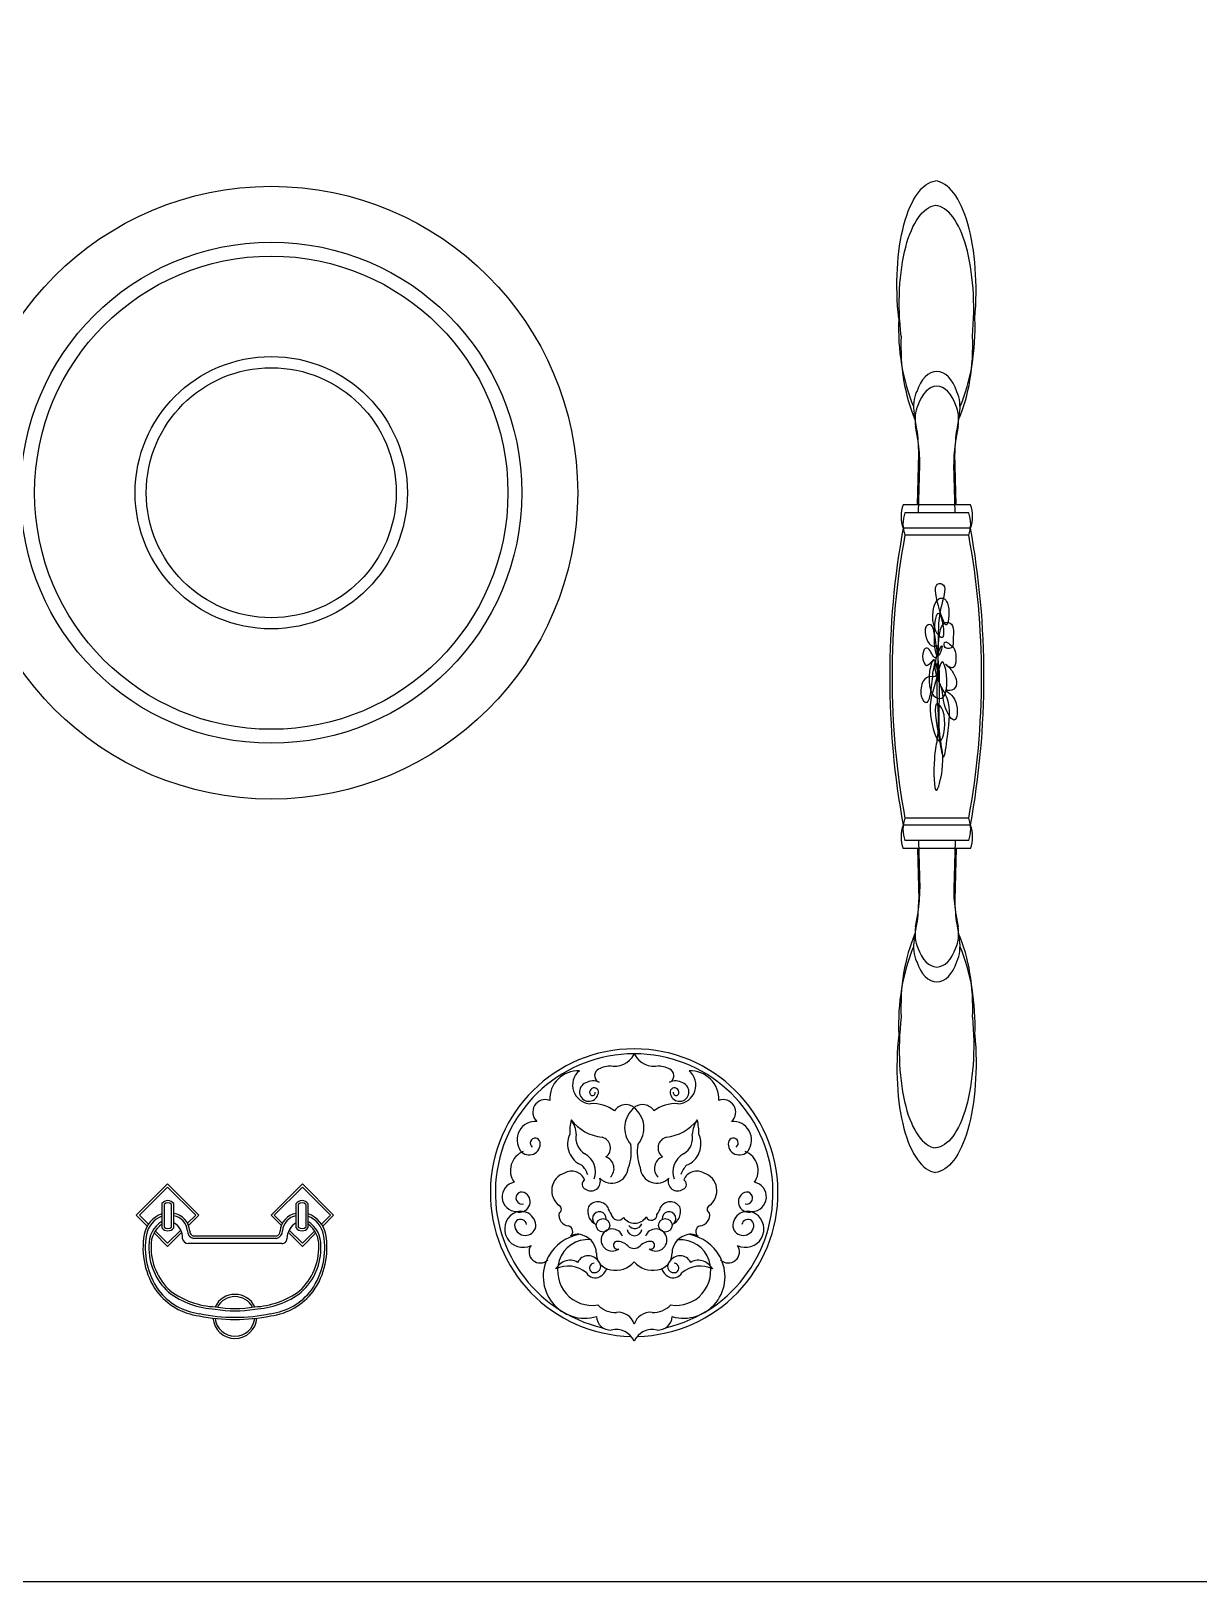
# Model space of a CAD drawing. Header units: millimetres. Extents: x -159345 to -158169, y -77510 to -76933.
# Drawn here: x -159238.9 to -159029.7, y -77510.4 to -77232.6 of the extents above; entities that cross this region are included whole.
import ezdxf

# ---------------------------------------------------------------- set-up
doc = ezdxf.new("R2010")
doc.units = ezdxf.units.MM
doc.header["$LTSCALE"] = 2
doc.header["$MEASUREMENT"] = 0
doc.layers.get('0').update_dxf_attribs({"linetype": 'CONTINUOUS'})
doc.layers.add('图库', color=1, linetype='CONTINUOUS')
doc.layers.add('标注', color=7, linetype='CONTINUOUS', lineweight=25)

# ---------------------------------------------------------------- blocks, each defined once
blk = doc.blocks.new('ytuytu')
at = {"extrusion": (-0.816497, 2e-16, 0.57735)}
for p, q in [((-152700.1, -81655.92, -4.57), (-152699.85, -81646.76, -4.21)), ((-152693.13, -81655.92, 5.29), (-152693.38, -81646.76, 4.93)), ((-152699.89, -81657.39, -4.27), (-152699.65, -81648.69, -3.93)), ((-152693.34, -81657.39, 4.99), (-152693.59, -81648.69, 4.64)), ((-152690.6, -81655.92, 8.87), (-152702.64, -81655.92, -8.15)), ((-152690.9, -81657.39, 8.44), (-152702.33, -81657.39, -7.73)), ((-152690.6, -81660.12, 8.87), (-152702.64, -81660.12, -8.15)), ((-152690.9, -81661.38, 8.44), (-152702.33, -81661.38, -7.73)), ((-152690.6, -81713.32, 8.87), (-152702.64, -81713.32, -8.15)), ((-152690.9, -81712.06, 8.44), (-152702.33, -81712.06, -7.73)), ((-152690.9, -81716.05, 8.44), (-152702.33, -81716.05, -7.73)), ((-152699.89, -81716.05, -4.27), (-152699.65, -81724.76, -3.93)), ((-152693.34, -81716.05, 4.99), (-152693.59, -81724.76, 4.64)), ((-152690.6, -81717.52, 8.87), (-152702.64, -81717.52, -8.15)), ((-152700.1, -81717.52, -4.57), (-152699.85, -81726.68, -4.21)), ((-152693.13, -81717.52, 5.29), (-152693.38, -81726.68, 4.93))]:
    blk.add_line(p, q, dxfattribs=at)
for centre, radius, start, end in [((81624.38, -88147.82, 124676.47), 23.18, 265.5402, 306.9799), ((81624.38, -88170.46, 124676.47), 23.18, 53.0201, 94.4598), ((81627.53, -88148.31, 124676.47), 21.97, 265.2674, 306.7578), ((81627.53, -88169.97, 124676.47), 21.97, 53.2422, 94.7326), ((81639.23, -88159.14, 124676.47), 7.19, 119.59, 240.41), ((81638.33, -88162.14, 124676.47), 4.2, 230.8778, 287.6437), ((81641.41, -88159.14, 124676.47), 6.71, 118.9979, 241.0021), ((81638.33, -88156.14, 124676.47), 4.2, 72.3563, 129.1222), ((81640.68, -88161.92, 124676.47), 3.99, 230.8778, 287.6437), ((81640.68, -88156.36, 124676.47), 3.99, 72.3563, 129.1222), ((81659.56, -88228.89, 124676.47), 65.84, 105.1217, 107.6437), ((81659.56, -88089.4, 124676.47), 65.84, 252.3563, 254.8783), ((81660.85, -88225.33, 124676.47), 62.55, 105.1217, 107.6437), ((81646.76, -88181.54, 124676.47), 16.8, 90, 105.1217), ((81646.76, -88136.74, 124676.47), 16.8, 254.8783, 270), ((81660.85, -88092.95, 124676.47), 62.55, 252.3563, 254.8783), ((81648.69, -88180.35, 124676.47), 15.96, 90, 105.1217), ((81648.69, -88137.93, 124676.47), 15.96, 254.8783, 270), ((81658.02, -88166.54, 124676.47), 3.68, 235.2169, 304.7831), ((81659.39, -88166.17, 124676.47), 3.5, 235.2169, 304.7831), ((81659.39, -88152.11, 124676.47), 3.5, 55.2169, 124.7831), ((81658.02, -88151.74, 124676.47), 3.68, 55.2169, 124.7831), ((81686.72, -88087.43, 124676.47), 86.33, 252.0547, 287.9453), ((81686.72, -88230.85, 124676.47), 86.33, 72.0547, 107.9453), ((81686.72, -88090.57, 124676.47), 82.46, 252.1035, 287.8965), ((81686.72, -88227.71, 124676.47), 82.46, 72.1035, 107.8965), ((81715.42, -88166.54, 124676.47), 3.68, 235.2169, 304.7831), ((81714.06, -88166.17, 124676.47), 3.5, 235.2169, 304.7831), ((81714.06, -88152.11, 124676.47), 3.5, 55.2169, 124.7831), ((81715.42, -88151.74, 124676.47), 3.68, 55.2169, 124.7831), ((81724.76, -88180.35, 124676.47), 15.96, 74.8783, 90), ((81724.76, -88137.93, 124676.47), 15.96, 270, 285.1217), ((81726.68, -88181.54, 124676.47), 16.8, 74.8783, 90), ((81726.68, -88136.74, 124676.47), 16.8, 270, 285.1217), ((81712.6, -88225.33, 124676.47), 62.55, 72.3563, 74.8783), ((81712.6, -88092.95, 124676.47), 62.55, 285.1217, 287.6437), ((81745.92, -88148.31, 124676.47), 21.97, 233.2422, 274.7326), ((81713.89, -88228.89, 124676.47), 65.84, 72.3563, 74.8783), ((81732.77, -88161.92, 124676.47), 3.99, 252.3563, 309.1222), ((81732.77, -88156.36, 124676.47), 3.99, 50.8778, 107.6437), ((81713.89, -88089.4, 124676.47), 65.84, 285.1217, 287.6437), ((81745.92, -88169.97, 124676.47), 21.97, 85.2674, 126.7578), ((81749.06, -88147.82, 124676.47), 23.18, 233.0201, 274.4598), ((81735.12, -88162.14, 124676.47), 4.2, 252.3563, 309.1222), ((81732.03, -88159.14, 124676.47), 6.71, 298.9979, 61.0021), ((81735.12, -88156.14, 124676.47), 4.2, 50.8778, 107.6437), ((81749.06, -88170.46, 124676.47), 23.18, 85.5402, 126.9799), ((81734.22, -88159.14, 124676.47), 7.19, 299.59, 60.41)]:
    blk.add_arc(centre, radius, start, end, dxfattribs=at)
at = {"extrusion": (0.816497, -9.71445e-17, -0.57735)}
blk.add_ellipse((-152695.3, -81619.43, 2.23), major_axis=(2.05, -21.42, 2.9), ratio=0.663724, start_param=1.533859, end_param=3.199513, dxfattribs=at)
at = {"extrusion": (-0.816497, 2.08167e-16, 0.57735)}
blk.add_ellipse((-152698.02, -81619.73, -1.62), major_axis=(-1.52, -21.76, -2.15), ratio=0.66021, start_param=1.519677, end_param=3.186561, dxfattribs=at)
at = {"extrusion": (0.816497, -6.93889e-17, -0.57735)}
blk.add_ellipse((-152695.3, -81622.68, 2.23), major_axis=(2.04, -20.29, 2.88), ratio=0.664276, start_param=1.536354, end_param=3.202008, dxfattribs=at)
at = {"extrusion": (-0.816497, 2.35922e-16, 0.57735)}
blk.add_ellipse((-152698.02, -81622.97, -1.62), major_axis=(-1.53, -20.62, -2.17), ratio=0.660828, start_param=1.522226, end_param=3.18911, dxfattribs=at)
at = {"extrusion": (-0.816497, 1.38778e-16, 0.57735)}
blk.add_ellipse((-152695.3, -81750.77, 2.23), major_axis=(-2.04, -20.29, -2.88), ratio=0.664276, start_param=4.677946, end_param=6.3436, dxfattribs=at)
at = {"extrusion": (0.816497, -1.59595e-16, -0.57735)}
blk.add_ellipse((-152698.02, -81750.48, -1.62), major_axis=(1.53, -20.62, 2.17), ratio=0.660828, start_param=4.663818, end_param=6.330702, dxfattribs=at)
at = {"extrusion": (-0.816497, 2.498e-16, 0.57735)}
blk.add_ellipse((-152695.3, -81754.01, 2.23), major_axis=(-2.05, -21.42, -2.9), ratio=0.663724, start_param=4.675452, end_param=6.341106, dxfattribs=at)
at = {"extrusion": (0.816497, -1.94289e-16, -0.57735)}
blk.add_ellipse((-152698.02, -81753.72, -1.62), major_axis=(1.52, -21.76, 2.15), ratio=0.66021, start_param=4.66127, end_param=6.328153, dxfattribs=at)
at = {"color": 134}
blk.add_open_spline([(-152696.12, -81687.94, 1.06), (-152696.43, -81685.76, 0.63), (-152697.1, -81680.95, -0.33), (-152698.99, -81690.08, -2.99), (-152693.9, -81691.8, 4.19), (-152695.38, -81681.56, 2.11), (-152696.99, -81688.76, -0.17), (-152698.62, -81692.04, -2.48), (-152695.83, -81701.36, 1.47), (-152694.66, -81693.38, 3.12), (-152697.57, -81690.14, -0.98), (-152696.36, -81696.81, 0.71), (-152695.34, -81702.73, 2.16), (-152694.51, -81695.67, 3.34), (-152694.01, -81691.47, 4.04), (-152696.32, -81687.83, 0.78), (-152697.53, -81684.42, -0.93), (-152695.21, -81680.13, 2.35), (-152696.68, -81684.77, 0.27), (-152697.36, -81678.93, -0.7), (-152696.3, -81672.88, 0.8), (-152694.69, -81681.19, 3.09), (-152697.96, -81677.69, -1.55), (-152697.07, -81671.95, -0.29), (-152694.12, -81673.07, 3.9), (-152694.63, -81679.24, 3.17), (-152696.35, -81674.35, 0.74), (-152697.44, -81669.74, -0.81), (-152694.55, -81670.21, 3.28), (-152696.62, -81675.81, 0.35), (-152696.18, -81680.64, 0.97), (-152696.61, -81686.05, 0.36), (-152696.65, -81690.45, 0.31), (-152696.24, -81694.16, 0.89), (-152696.5, -81698.11, 0.52), (-152697.25, -81701.25, -0.54), (-152697.1, -81709.74, -0.33), (-152695.05, -81701.99, 2.58), (-152696.65, -81696.28, 0.31), (-152695.74, -81687.66, 1.59), (-152696.6, -81681.63, 0.39), (-152697.37, -81677.01, -0.71), (-152699.39, -81677.93, -3.56), (-152697.94, -81682.09, -1.52), (-152695.93, -81680.57, 1.33), (-152696.87, -81684.62, -0.01), (-152697.7, -81681.79, -1.17), (-152698.82, -81681.4, -2.76), (-152699.4, -81683.21, -3.58), (-152698.42, -81685.65, -2.19), (-152696.87, -81682.45, 0), (-152696.24, -81687.16, 0.88), (-152697.93, -81686.51, -1.5), (-152699.22, -81687.25, -3.32), (-152699.79, -81690.06, -4.13), (-152698.22, -81692.19, -1.9), (-152697.42, -81688.44, -0.78), (-152697.38, -81685.48, -0.72), (-152696.12, -81681.91, 1.05), (-152696.32, -81677.77, 0.78), (-152694.74, -81676.82, 3.02), (-152693.5, -81677.37, 4.77), (-152693.73, -81679.48, 4.44), (-152693.57, -81681.53, 4.66), (-152694.6, -81681.83, 3.21), (-152695.31, -81681.41, 2.2), (-152695.3, -81680.03, 2.22), (-152694.06, -81681.05, 3.97), (-152693.27, -81681.94, 5.1), (-152693.11, -81683.57, 5.32), (-152693.49, -81685.95, 4.78), (-152695.61, -81684.03, 1.78), (-152694.17, -81685.26, 3.82), (-152693.56, -81686.06, 4.68), (-152692.83, -81688.11, 5.71), (-152693.83, -81689.5, 4.3), (-152695.95, -81688.85, 1.31), (-152692.69, -81690.23, 5.91), (-152692.97, -81696.21, 5.52), (-152695.66, -81691.98, 1.71), (-152695.5, -81689.07, 1.94), (-152696.11, -81687.8, 1.08), (-152696.24, -81687.53, 0.9)], degree=3, knots=[0, 0, 0, 0, 5.06455, 11.151948, 16.105275, 22.595288, 25.978574, 33.835117, 39.921244, 45.972362, 48.18819, 55.534441, 58.910757, 63.116802, 70.432933, 74.206993, 79.859018, 82.52762, 84.618626, 89.107251, 93.388532, 98.230273, 101.30832, 107.43999, 110.453104, 114.671226, 118.445253, 123.58747, 125.593341, 130.114976, 137.704683, 143.706849, 147.475801, 152.152481, 156.167526, 159.823689, 165.185799, 169.063005, 175.085671, 186.837769, 194.968162, 197.858072, 199.470781, 203.958793, 205.730845, 208.118284, 210.822943, 212.170394, 213.957426, 216.173721, 218.975923, 221.933607, 223.939529, 226.532533, 229.49031, 231.70608, 234.596018, 238.9004, 242.481667, 248.089782, 249.490848, 251.592508, 253.820584, 255.607956, 257.434678, 258.726603, 258.948277, 261.643143, 262.751019, 264.794968, 266.581917, 269.322024, 270.312828, 273.150497, 274.83871, 276.881678, 279.096794, 282.669333, 286.6661, 291.097656, 295.303792, 296.411956, 296.411956, 296.411956, 296.411956], dxfattribs=at)

msp = doc.modelspace()

# ---------------------------------------------------------------- linework, layer by layer
at = {"layer": '图库', "color": 0}
for p, q in [((-159214.47, -77439.12), (-159220.07, -77444.72)), ((-159214.47, -77439.12), (-159220.07, -77444.72)), ((-159214.47, -77439.68), (-159219.51, -77444.72)), ((-159214.47, -77439.68), (-159219.51, -77444.72)), ((-159208.87, -77444.72), (-159214.47, -77439.12)), ((-159208.87, -77444.72), (-159214.47, -77439.12)), ((-159209.43, -77444.72), (-159214.47, -77439.68)), ((-159209.43, -77444.72), (-159214.47, -77439.68)), ((-159195.92, -77444.72), (-159190.32, -77439.12)), ((-159195.92, -77444.72), (-159190.32, -77439.12)), ((-159195.36, -77444.72), (-159190.32, -77439.68)), ((-159195.36, -77444.72), (-159190.32, -77439.68)), ((-159190.32, -77439.12), (-159184.72, -77444.72)), ((-159190.32, -77439.12), (-159184.72, -77444.72)), ((-159190.32, -77439.68), (-159185.28, -77444.72)), ((-159190.32, -77439.68), (-159185.28, -77444.72)), ((-159215.48, -77442.65), (-159215.48, -77446.99)), ((-159215.48, -77442.65), (-159215.48, -77446.99)), ((-159215.08, -77442.8), (-159215.08, -77446.84)), ((-159215.08, -77442.8), (-159215.08, -77446.84)), ((-159213.74, -77446.84), (-159213.74, -77442.8)), ((-159213.74, -77446.84), (-159213.74, -77442.8)), ((-159213.35, -77446.99), (-159213.35, -77442.65)), ((-159213.35, -77446.99), (-159213.35, -77442.65)), ((-159191.44, -77446.99), (-159191.44, -77442.65)), ((-159191.44, -77446.99), (-159191.44, -77442.65)), ((-159191.04, -77446.84), (-159191.04, -77442.8)), ((-159191.04, -77446.84), (-159191.04, -77442.8)), ((-159189.71, -77442.8), (-159189.71, -77446.84)), ((-159189.71, -77442.8), (-159189.71, -77446.84)), ((-159189.31, -77442.65), (-159189.31, -77446.99)), ((-159189.31, -77442.65), (-159189.31, -77446.99)), ((-159220.07, -77444.72), (-159218.11, -77446.68)), ((-159220.07, -77444.72), (-159218.11, -77446.68)), ((-159219.51, -77444.72), (-159217.9, -77446.33)), ((-159219.51, -77444.72), (-159217.9, -77446.33)), ((-159210.88, -77446.18), (-159209.43, -77444.72)), ((-159210.88, -77446.18), (-159209.43, -77444.72)), ((-159210.71, -77446.56), (-159208.87, -77444.72)), ((-159210.71, -77446.56), (-159208.87, -77444.72)), ((-159194.08, -77446.56), (-159195.92, -77444.72)), ((-159194.08, -77446.56), (-159195.92, -77444.72)), ((-159193.91, -77446.18), (-159195.36, -77444.72)), ((-159193.91, -77446.18), (-159195.36, -77444.72)), ((-159185.28, -77444.72), (-159186.89, -77446.33)), ((-159185.28, -77444.72), (-159186.89, -77446.33)), ((-159184.72, -77444.72), (-159186.67, -77446.68)), ((-159184.72, -77444.72), (-159186.67, -77446.68)), ((-159216.89, -77447.9), (-159214.47, -77450.32)), ((-159216.89, -77447.9), (-159214.47, -77450.32)), ((-159216.68, -77447.55), (-159214.47, -77449.76)), ((-159216.68, -77447.55), (-159214.47, -77449.76)), ((-159214.47, -77449.76), (-159212.1, -77447.4)), ((-159214.47, -77449.76), (-159212.1, -77447.4)), ((-159214.47, -77450.32), (-159211.94, -77447.8)), ((-159214.47, -77450.32), (-159211.94, -77447.8)), ((-159194.99, -77448.47), (-159209.8, -77448.47)), ((-159194.99, -77448.47), (-159209.8, -77448.47)), ((-159195, -77448.87), (-159209.78, -77448.87)), ((-159195, -77448.87), (-159209.78, -77448.87)), ((-159190.32, -77450.32), (-159192.87, -77447.78)), ((-159190.32, -77450.32), (-159192.87, -77447.78)), ((-159190.32, -77449.76), (-159192.69, -77447.39)), ((-159190.32, -77449.76), (-159192.69, -77447.39)), ((-159188.11, -77447.55), (-159190.32, -77449.76)), ((-159188.11, -77447.55), (-159190.32, -77449.76)), ((-159187.9, -77447.9), (-159190.32, -77450.32)), ((-159187.9, -77447.9), (-159190.32, -77450.32)), ((-159193.99, -77449.78), (-159210.8, -77449.78)), ((-159193.99, -77449.78), (-159210.8, -77449.78))]:
    msp.add_line(p, q, dxfattribs=at)
for centre, radius in [((-159195.89, -77315.29), 54.89), ((-159195.89, -77315.29), 44.89), ((-159195.89, -77315.29), 42.39), ((-159195.89, -77315.29), 24.39), ((-159195.89, -77315.29), 22.39), ((-159136.46, -77446.54), 1.22), ((-159125.3, -77446.54), 1.22)]:
    msp.add_circle(centre, radius, dxfattribs=at)
for centre, radius, start, end in [((-159130.88, -77440.68), 25.76, 271.2147, 268.7853), ((-159130.88, -77440.68), 24.87, 283.0889, 256.883), ((-159135.36, -77421.65), 3.61, 87.3887, 126.7866), ((-159134.41, -77414.1), 3.94, 256.4448, 333.055), ((-159127.32, -77414.1), 3.94, 206.945, 283.5552), ((-159126.37, -77421.65), 3.61, 53.2134, 92.6113), ((-159140.9, -77423.96), 5.12, 87.7041, 182.2076), ((-159138.57, -77421.42), 3.34, 129.6118, 268.0218), ((-159138.99, -77422.63), 1.69, 109.4461, 344.4065), ((-159138.22, -77423.2), 2.54, 65.3253, 121.4013), ((-159136.72, -77419.73), 1.25, 129.7252, 249.2122), ((-159125.01, -77419.73), 1.25, 290.7878, 50.2748), ((-159123.51, -77423.2), 2.54, 58.5987, 114.6747), ((-159122.75, -77422.63), 1.69, 195.5935, 70.5539), ((-159123.16, -77421.42), 3.34, 271.9782, 50.3882), ((-159120.83, -77423.96), 5.12, 357.7924, 92.2959), ((-159138.06, -77422.71), 0.796, 332.507, 193.6475), ((-159138.35, -77422.79), 0.499, 192.9698, 12.9959), ((-159123.67, -77422.71), 0.796, 346.3525, 207.493), ((-159123.38, -77422.79), 0.499, 167.0041, 347.0302), ((-159146.79, -77426.27), 2.25, 69.6401, 227.6548), ((-159138.23, -77431.16), 6.42, 53.1246, 94.0202), ((-159132.33, -77427.35), 2.44, 51.1887, 147.1191), ((-159128.02, -77429.08), 4.58, 127.4952, 220.4254), ((-159129.4, -77427.35), 2.44, 32.8809, 128.8113), ((-159133.72, -77429.08), 4.58, 319.5746, 52.5048), ((-159123.5, -77431.16), 6.42, 85.9798, 126.8754), ((-159114.94, -77426.27), 2.25, 312.3452, 110.3599), ((-159148.55, -77431.24), 3.32, 85.8434, 215.3951), ((-159132.69, -77429.96), 9.74, 166.3837, 181.5871), ((-159145.89, -77430.4), 4.63, 2.1593, 36.3131), ((-159135.61, -77422.46), 8.37, 218.4513, 263.0118), ((-159126.12, -77422.46), 8.37, 276.9882, 321.5487), ((-159115.84, -77430.4), 4.63, 143.6869, 177.8407), ((-159129.04, -77429.96), 9.74, 358.4129, 13.6163), ((-159113.18, -77431.24), 3.32, 324.6049, 94.1566), ((-159149.69, -77431.94), 1.99, 218.0023, 8.5855), ((-159148.6, -77431.81), 0.884, 10.3151, 233.115), ((-159138.68, -77431.95), 4.13, 155.2549, 247.9372), ((-159138, -77430.86), 3.33, 169.0228, 238.9421), ((-159137.08, -77432.67), 1.96, 305.342, 76.449), ((-159139.26, -77433.37), 7.87, 339.0302, 9.6947), ((-159122.47, -77433.37), 7.87, 170.3053, 200.9698), ((-159124.65, -77432.67), 1.96, 103.551, 234.658), ((-159123.74, -77430.86), 3.33, 301.0579, 10.9772), ((-159123.05, -77431.95), 4.13, 292.0628, 24.7451), ((-159112.04, -77431.94), 1.99, 171.4145, 321.9977), ((-159113.13, -77431.81), 0.884, 306.885, 169.6849), ((-159149.39, -77436.72), 3.67, 111.519, 215.0529), ((-159141.5, -77436.95), 3.7, 339.7183, 61.0697), ((-159136.69, -77436.35), 2.2, 314.6575, 70.4228), ((-159125.04, -77436.35), 2.2, 109.5772, 225.3425), ((-159120.23, -77436.95), 3.7, 118.9303, 200.2817), ((-159112.34, -77436.72), 3.67, 324.9471, 68.481), ((-159142.36, -77440.32), 3.3, 107.6561, 233.498), ((-159142.07, -77439.33), 2.51, 22.3518, 121.0109), ((-159143.3, -77438.83), 4.33, 18.4748, 44.7882), ((-159134.92, -77436), 2.99, 225.1138, 355.3841), ((-159135.77, -77433.7), 4.6, 326.4611, 327.1472), ((-159125.96, -77433.7), 4.6, 212.8528, 213.5389), ((-159126.81, -77436), 2.99, 184.6159, 314.8862), ((-159118.43, -77438.83), 4.33, 135.2118, 161.5252), ((-159119.66, -77439.33), 2.51, 58.9891, 157.6482), ((-159119.37, -77440.32), 3.3, 306.502, 72.3439), ((-159151.9, -77441.43), 2.64, 100.6208, 268.4157), ((-159139.26, -77439.19), 0.947, 120.9198, 247.8858), ((-159138.63, -77438.68), 1.7, 234.5638, 19.497), ((-159123.1, -77438.68), 1.7, 160.503, 305.4362), ((-159122.47, -77439.19), 0.947, 292.1142, 59.0802), ((-159109.83, -77441.43), 2.64, 271.5843, 79.3792), ((-159214.41, -77443.47), 1.35, 37.7603, 142.2397), ((-159214.41, -77443.47), 1.35, 37.7603, 142.2397), ((-159214.41, -77443.47), 0.949, 45.3143, 134.6857), ((-159214.41, -77443.47), 0.949, 45.3143, 134.6857), ((-159190.38, -77443.47), 1.35, 37.7603, 142.2397), ((-159190.38, -77443.47), 1.35, 37.7603, 142.2397), ((-159190.38, -77443.47), 0.949, 45.3143, 134.6857), ((-159190.38, -77443.47), 0.949, 45.3143, 134.6857), ((-159150.99, -77441.65), 1.08, 47.9941, 284.1003), ((-159151.36, -77442.33), 1.85, 250.7032, 53.7026), ((-159144.68, -77443.65), 0.764, 298.025, 61.975), ((-159136.69, -77444.04), 2.52, 160.8913, 247.275), ((-159137.37, -77444.42), 2.09, 33.0152, 144.9445), ((-159132.71, -77442.65), 2.97, 192.2436, 220.4654), ((-159129.05, -77442.65), 2.97, 319.5346, 347.7564), ((-159124.4, -77444.42), 2.09, 35.0555, 146.9848), ((-159125.07, -77444.04), 2.52, 292.725, 19.1087), ((-159117.05, -77443.65), 0.764, 118.025, 241.975), ((-159110.37, -77442.33), 1.85, 126.2974, 289.2968), ((-159110.74, -77441.65), 1.08, 255.8997, 132.0059), ((-159213.89, -77449.06), 4.85, 109.2436, 169.3907), ((-159213.89, -77449.06), 4.85, 109.2436, 169.3907), ((-159213.89, -77449.06), 4.45, 110.8626, 169.3724), ((-159213.89, -77449.06), 4.45, 110.8626, 169.3724), ((-159212.91, -77450.02), 4.9, 121.5717, 182.6335), ((-159212.91, -77450.02), 4.9, 121.5717, 182.6335), ((-159213.9, -77447.77), 3.01, 5.0568, 79.5518), ((-159213.9, -77447.77), 3.01, 5.0568, 79.5518), ((-159213.9, -77447.77), 3.41, 3.6195, 80.5668), ((-159213.9, -77447.77), 3.41, 3.6195, 80.5668), ((-159214.81, -77448.73), 3.02, 356.1586, 60.7892), ((-159214.81, -77448.73), 3.02, 356.1586, 60.7892), ((-159190.89, -77447.77), 3.41, 99.4332, 176.3805), ((-159190.89, -77447.77), 3.41, 99.4332, 176.3805), ((-159190.89, -77447.77), 3.01, 100.4482, 174.9432), ((-159190.89, -77447.77), 3.01, 100.4482, 174.9432), ((-159189.7, -77449.01), 3.4, 121.0319, 178.8166), ((-159189.7, -77449.01), 3.4, 121.0319, 178.8166), ((-159190.9, -77449.06), 4.45, 10.6276, 69.1374), ((-159190.9, -77449.06), 4.45, 10.6276, 69.1374), ((-159191.88, -77450.02), 4.9, 357.3665, 58.4283), ((-159191.88, -77450.02), 4.9, 357.3665, 58.4283), ((-159190.9, -77449.06), 4.85, 10.6093, 70.7564), ((-159190.9, -77449.06), 4.85, 10.6093, 70.7564), ((-159150.8, -77447.2), 3.28, 123.3473, 296.2482), ((-159151.15, -77446.67), 2.64, 356.5357, 123.2708), ((-159151.22, -77446.55), 1.08, 8.5967, 193.2289), ((-159142.47, -77444.74), 1.91, 167.2051, 264.7849), ((-159137.12, -77445.33), 1.22, 354.7216, 242.9141), ((-159133.76, -77444.37), 1.23, 189.6272, 323.0973), ((-159130.78, -77443.75), 2.42, 214.3275, 327.4337), ((-159127.81, -77444.61), 1.02, 205.1266, 1.983), ((-159124.64, -77445.33), 1.22, 297.0859, 185.2784), ((-159119.26, -77444.74), 1.91, 275.2151, 12.7949), ((-159110.58, -77446.67), 2.64, 56.7292, 183.4643), ((-159110.93, -77447.2), 3.28, 243.7518, 56.6527), ((-159110.51, -77446.55), 1.08, 346.7711, 171.4033), ((-159205.26, -77450.57), 13.61, 169.8097, 214.9964), ((-159205.26, -77450.57), 13.61, 169.8097, 214.9964), ((-159205.26, -77450.57), 13.21, 169.816, 214.9606), ((-159205.26, -77450.57), 13.21, 169.816, 214.9606), ((-159212.91, -77450.02), 4.5, 124.9125, 182.8138), ((-159212.91, -77450.02), 4.5, 124.9125, 182.8138), ((-159214.41, -77446.17), 1.35, 217.7603, 322.2397), ((-159214.41, -77446.17), 1.35, 217.7603, 322.2397), ((-159214.41, -77446.17), 0.949, 225.3143, 314.6857), ((-159214.41, -77446.17), 0.949, 225.3143, 314.6857), ((-159209.56, -77447.55), 1.34, 177.9641, 260.1258), ((-159209.56, -77447.55), 1.34, 177.9641, 260.1258), ((-159209.58, -77447.59), 0.912, 177.7133, 256.0823), ((-159209.58, -77447.59), 0.912, 177.7133, 256.0823), ((-159195.24, -77447.54), 1.35, 280.1587, 1.7515), ((-159195.24, -77447.54), 1.35, 280.1587, 1.7515), ((-159195.21, -77447.58), 0.919, 284.3009, 1.9035), ((-159195.21, -77447.58), 0.919, 284.3009, 1.9035), ((-159190.38, -77446.17), 1.35, 217.7603, 322.2397), ((-159190.38, -77446.17), 1.35, 217.7603, 322.2397), ((-159190.38, -77446.17), 0.949, 225.3143, 314.6857), ((-159190.38, -77446.17), 0.949, 225.3143, 314.6857), ((-159191.88, -77450.02), 4.5, 357.1862, 55.0875), ((-159191.88, -77450.02), 4.5, 357.1862, 55.0875), ((-159199.52, -77450.57), 13.21, 325.0394, 10.184), ((-159199.52, -77450.57), 13.21, 325.0394, 10.184), ((-159199.52, -77450.57), 13.61, 325.0036, 10.1903), ((-159199.52, -77450.57), 13.61, 325.0036, 10.1903), ((-159150.39, -77446.44), 1.91, 190.7454, 348.2522), ((-159139.12, -77456.18), 8.18, 102.024, 150.0374), ((-159142.95, -77447.66), 1.06, 307.4491, 73.2233), ((-159141, -77450.76), 2.62, 64.0462, 120.5057), ((-159141.01, -77451.55), 3.35, 1.7286, 69.8312), ((-159134.83, -77449.16), 1.98, 19.3237, 306.7323), ((-159130.83, -77447.06), 1.35, 188.9574, 351.0426), ((-159130.77, -77445.7), 1.41, 219.1692, 335.0676), ((-159126.99, -77449.16), 1.98, 233.2677, 160.6763), ((-159120.75, -77451.55), 3.35, 110.1688, 178.2714), ((-159120.76, -77450.76), 2.62, 59.4943, 115.9538), ((-159122.64, -77456.18), 8.18, 29.9626, 77.976), ((-159118.78, -77447.66), 1.06, 106.7767, 232.5509), ((-159111.34, -77446.44), 1.91, 191.7478, 349.2546), ((-159206.98, -77450.53), 10.83, 178.4839, 227.6064), ((-159206.98, -77450.53), 10.83, 178.4839, 227.6064), ((-159206.98, -77450.53), 10.43, 178.4042, 227.5016), ((-159206.98, -77450.53), 10.43, 178.4042, 227.5016), ((-159210.82, -77448.8), 0.981, 187.9669, 271.4117), ((-159210.82, -77448.8), 0.981, 187.9669, 271.4117), ((-159193.91, -77448.97), 0.811, 264.2357, 2.6922), ((-159193.91, -77448.97), 0.811, 264.2357, 2.6922), ((-159197.81, -77450.53), 10.43, 312.4984, 1.5958), ((-159197.81, -77450.53), 10.43, 312.4984, 1.5958), ((-159197.81, -77450.53), 10.83, 312.3936, 1.5161), ((-159197.81, -77450.53), 10.83, 312.3936, 1.5161), ((-159147.73, -77451.29), 1.99, 144.7668, 314.7939), ((-159139.11, -77454.59), 5.5, 85.9061, 161.6239), ((-159134.72, -77451.57), 2.94, 177.7412, 262.9781), ((-159133.9, -77450.11), 0.688, 105.1862, 291.6031), ((-159133.82, -77451.84), 2.41, 41.7213, 96.1281), ((-159130.92, -77449.03), 1.63, 227.6592, 313.0346), ((-159127.99, -77451.91), 2.48, 84.2973, 137.1368), ((-159127.92, -77450.11), 0.688, 248.3969, 74.8138), ((-159127.04, -77451.57), 2.94, 277.0219, 2.2588), ((-159122.67, -77454.62), 5.52, 18.5764, 93.8935), ((-159114, -77451.29), 1.99, 225.2061, 35.2332), ((-159139.74, -77455.75), 7.43, 150.5063, 286.5134), ((-159141.73, -77456.51), 3.89, 114.224, 146.2827), ((-159142.74, -77458.85), 5.02, 48.9233, 116.3499), ((-159138.38, -77454.67), 6.22, 163.0918, 279.1418), ((-159142.39, -77455.31), 2.52, 57.2083, 111.791), ((-159139.08, -77454.19), 2.19, 28.4715, 152.6507), ((-159138.02, -77454.17), 0.849, 91.8008, 280.2785), ((-159137.98, -77453.9), 1.12, 247.173, 42.2551), ((-159138.32, -77453.4), 2.68, 300.1365, 340.2702), ((-159134.17, -77450.24), 4.35, 257.8776, 319.1091), ((-159127.6, -77450.24), 4.35, 220.8909, 282.1224), ((-159123.44, -77453.4), 2.68, 199.7298, 239.8635), ((-159123.78, -77453.9), 1.12, 137.7449, 292.827), ((-159122.68, -77454.19), 2.19, 27.3493, 151.5285), ((-159123.34, -77454.7), 6.18, 260.694, 17.3315), ((-159122.03, -77455.75), 7.43, 254.2012, 29.4937), ((-159123.74, -77454.17), 0.849, 259.7215, 88.1992), ((-159119.03, -77458.85), 5.02, 63.6501, 131.0767), ((-159119.37, -77455.31), 2.52, 68.209, 122.7917), ((-159120.03, -77456.51), 3.89, 33.7173, 65.776), ((-159137.87, -77454.1), 1.85, 211.6178, 298.9281), ((-159123.89, -77454.1), 1.85, 241.0719, 328.3822), ((-159207.38, -77451.48), 11.36, 217.3783, 262.8088), ((-159207.38, -77451.48), 11.36, 217.3783, 262.8088), ((-159207.38, -77451.48), 10.97, 217.4212, 262.8897), ((-159207.38, -77451.48), 10.97, 217.4212, 262.8897), ((-159205.21, -77446.43), 15.12, 233.1394, 267.2766), ((-159205.21, -77446.43), 15.12, 233.1394, 267.2766), ((-159205.21, -77446.43), 14.73, 233.214, 267.3783), ((-159205.21, -77446.43), 14.73, 233.214, 267.3783), ((-159202.39, -77462.86), 3.95, 25.8678, 154.1322), ((-159202.39, -77462.86), 3.95, 25.8678, 154.1322), ((-159202.39, -77462.86), 3.55, 27.8489, 152.1511), ((-159202.39, -77462.86), 3.55, 27.8489, 152.1511), ((-159199.58, -77446.43), 14.73, 272.6217, 306.786), ((-159199.58, -77446.43), 14.73, 272.6217, 306.786), ((-159199.58, -77446.43), 15.12, 272.7234, 306.8606), ((-159199.58, -77446.43), 15.12, 272.7234, 306.8606), ((-159197.41, -77451.48), 10.97, 277.1103, 322.5788), ((-159197.41, -77451.48), 10.97, 277.1103, 322.5788), ((-159197.41, -77451.48), 11.36, 277.1912, 322.6217), ((-159197.41, -77451.48), 11.36, 277.1912, 322.6217), ((-159202.39, -77431.8), 31.61, 258.3011, 281.6989), ((-159202.39, -77431.8), 31.61, 258.3011, 281.6989), ((-159202.39, -77431.8), 31.21, 258.2723, 281.7277), ((-159202.39, -77431.8), 31.21, 258.2723, 281.7277), ((-159202.39, -77442.06), 19.79, 259.717, 280.283), ((-159202.39, -77442.06), 19.79, 259.717, 280.283), ((-159202.39, -77442.06), 19.4, 259.6396, 280.3604), ((-159202.39, -77442.06), 19.4, 259.6396, 280.3604), ((-159134.24, -77457.78), 4.37, 223.8695, 272.3391), ((-159133.71, -77465.09), 2.97, 16.5647, 96.8633), ((-159128.02, -77465.09), 2.97, 83.1367, 163.4353), ((-159127.49, -77457.78), 4.37, 267.6609, 316.1305), ((-159202.39, -77462.86), 3.95, 184.3831, 355.6169), ((-159202.39, -77462.86), 3.95, 184.3831, 355.6169), ((-159202.39, -77462.86), 3.55, 185.6471, 354.3529), ((-159202.39, -77462.86), 3.55, 185.6471, 354.3529), ((-159135.14, -77462.83), 2.48, 180.9016, 273.8195), ((-159134.11, -77468.75), 3.54, 24.3839, 104.1776), ((-159127.65, -77468.75), 3.54, 75.8224, 155.6161), ((-159126.67, -77462.69), 2.63, 267.3973, 355.3935)]:
    msp.add_arc(centre, radius, start, end, dxfattribs=at)
at = {"layer": '标注', "color": 7}
msp.add_lwpolyline([(-159344.51, -76933.35), (-158169.01, -76933.35), (-158169.01, -77510.43), (-159344.51, -77510.43)], close=True, dxfattribs=at)

# ---------------------------------------------------------------- block references
at = {"layer": '标注', "color": 0}
msp.add_blockref('ytuytu', (-6380.05, 4338.48, 8.44), dxfattribs=at)

doc.saveas('drawing.dxf')
